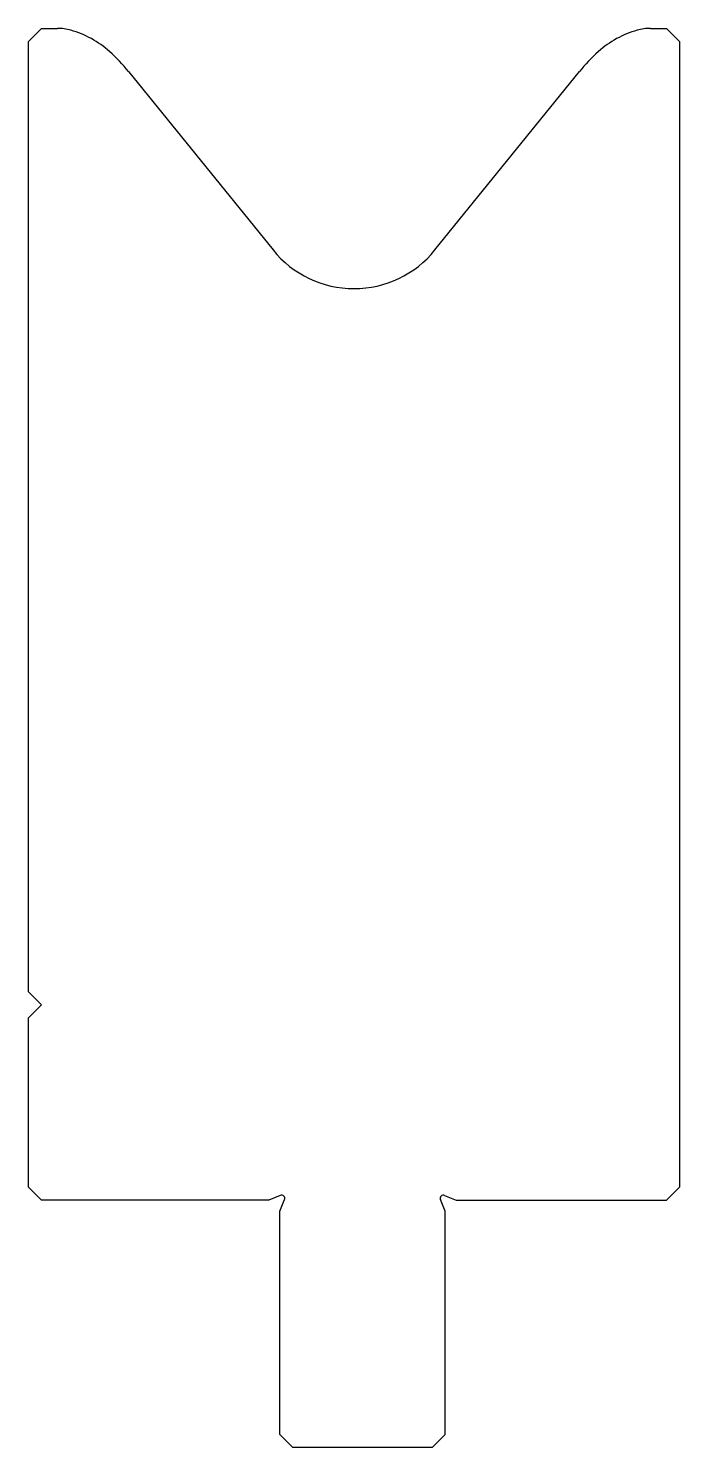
# Model space of a CAD drawing. Header units: metres. Extents: x 78 to 128, y 99 to 208.
import ezdxf

# ---------------------------------------------------------------- set-up
doc = ezdxf.new("R2010")
doc.units = ezdxf.units.M

msp = doc.modelspace()

# ---------------------------------------------------------------- linework, layer by layer
for p, q in [((79.186319, 207.719633), (78.186319, 206.719633)), ((79.186319, 207.719633), (80.419765, 207.719633)), ((125.952874, 207.719633), (127.186319, 207.719633)), ((128.186319, 206.719633), (127.186319, 207.719633)), ((78.186319, 133.719633), (78.186319, 206.719633)), ((128.186319, 206.719633), (128.186319, 118.719633)), ((85.868393, 204.407548), (96.969152, 190.699253)), ((109.403487, 190.699253), (120.504246, 204.407548)), ((78.186319, 133.719633), (79.186319, 132.719633)), ((79.186319, 132.719633), (78.186319, 131.719633)), ((78.186319, 118.719633), (78.186319, 131.719633)), ((78.186319, 118.719633), (79.186319, 117.719633)), ((97.52975, 118.089704), (96.636319, 117.719633)), ((97.486319, 116.869633), (97.85639, 117.763064)), ((110.186319, 116.869633), (109.816249, 117.763064)), ((110.142889, 118.089704), (111.036319, 117.719633)), ((127.186319, 117.719633), (128.186319, 118.719633)), ((96.636319, 117.719633), (79.186319, 117.719633)), ((97.486319, 99.719633), (97.486319, 116.869633)), ((110.186319, 99.719633), (110.186319, 116.869633)), ((111.036319, 117.719633), (127.186319, 117.719633)), ((97.486319, 99.719633), (98.486319, 98.719633)), ((109.186319, 98.719633), (110.186319, 99.719633)), ((109.186319, 98.719633), (98.486319, 98.719633))]:
    msp.add_line(p, q)
for centre, radius, start, end in [((80.419765, 203.919633), 3.8, 74.380857, 90), ((79.450496, 200.452572), 7.4, 47.806151, 74.380857), ((126.922143, 200.452572), 7.4, 105.619143, 132.193849), ((125.952874, 203.919633), 3.8, 90, 105.619143), ((75.084829, 195.636873), 13.9, 39.122743, 47.806151), ((131.28781, 195.636873), 13.9, 132.193849, 140.877257), ((103.186319, 195.733816), 8, 219, 321), ((97.62542, 117.858734), 0.25, 337.5, 112.5), ((110.047218, 117.858734), 0.25, 67.5, 202.5)]:
    msp.add_arc(centre, radius, start, end)

doc.saveas('drawing.dxf')
